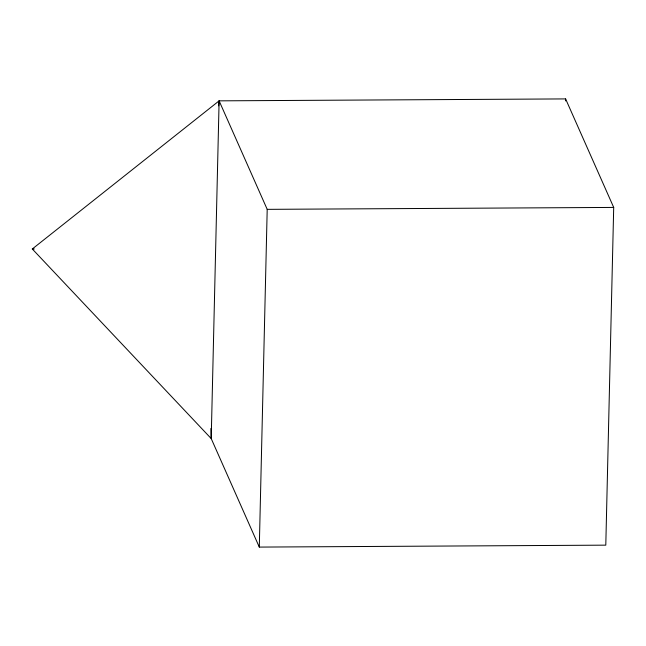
<?xml version="1.0" encoding="UTF-8"?>
<svg xmlns="http://www.w3.org/2000/svg" width="646" height="646" viewBox="0 0 646 646"><rect width="100%" height="100%" fill="white"/><g stroke="black" fill="none" stroke-linecap="round" stroke-linejoin="round"><path stroke-width="0.97" d="M259.296 547.089L267.202 209.352L219.115 100.849L211.21 438.577L259.296 547.089L605.795 545.151L613.7 207.423L565.613 98.911L219.115 100.849L32.3 248.976L211.21 438.577L210.911 428.492M565.565 100.929L565.613 98.911M218.655 105.847L219.115 100.849M267.202 209.352L613.7 207.423M32.3 248.976L34.311 248.968"/></g></svg>
